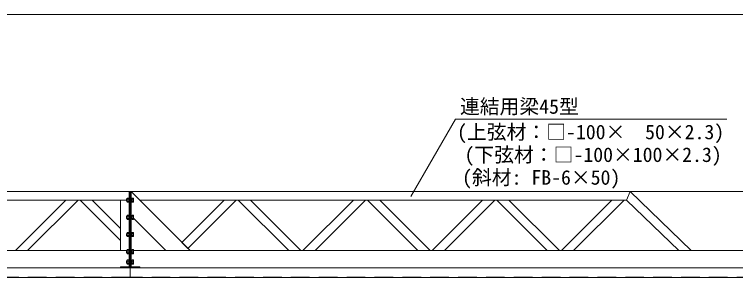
# Model space of a CAD drawing. Units: millimetres, scale not verified. Extents: x 2437 to 26587, y -17325 to 17325.
# Drawn here: x 12054 to 16246, y -8990 to -7461 of the extents above; entities that cross this region are included whole.
import ezdxf
from ezdxf.enums import TextEntityAlignment as Align

# ---------------------------------------------------------------- set-up
doc = ezdxf.new("R2010")
doc.units = ezdxf.units.MM
doc.header["$LTSCALE"] = 90
doc.linetypes.add('DASHED1', pattern=[1.8, 1.2, -0.6])
for name, color, linetype, lineweight in [('0-6_ﾎﾞﾙﾄ類', 2, 'Continuous', 18), ('0-B_寸法', 3, 'Continuous', 18), ('1-3_中間梁36', 7, 'Continuous', 18), ('1-9_文字', 7, 'Continuous', 18), ('1-B_連結用梁45', 7, 'Continuous', 18)]:
    doc.layers.add(name, color=color, linetype=linetype, lineweight=lineweight)
doc.styles.add('ＭＳ ゴシック', font='')
doc.styles.get('ＭＳ ゴシック').set_extended_font_data('MS Gothic')

msp = doc.modelspace()

# ---------------------------------------------------------------- linework, layer by layer
at = {"layer": '0-6_ﾎﾞﾙﾄ類'}
for p, q in [((12708.18, -8533), (12706.18, -8535)), ((12706.18, -8545), (12706.18, -8535)), ((12708.18, -8547), (12706.18, -8545)), ((12709.58, -8534.2), (12706.98, -8534.2)), ((12709.58, -8545.8), (12706.98, -8545.8)), ((12708.18, -8547), (12708.18, -8533)), ((12709.58, -8533), (12708.18, -8533)), ((12709.58, -8547), (12708.18, -8547)), ((12709.58, -8529.5), (12711.2, -8527.88)), ((12709.58, -8550.5), (12709.58, -8529.5)), ((12709.58, -8550.5), (12711.2, -8552.12)), ((12711.2, -8533.93), (12718.58, -8533.93)), ((12711.2, -8546.06), (12718.58, -8546.06)), ((12738.18, -8539.2), (12735.18, -8540)), ((12738.18, -8540), (12735.18, -8540.8)), ((12745.56, -8533.93), (12738.18, -8533.93)), ((12745.56, -8546.06), (12738.18, -8546.06)), ((12747.18, -8529.5), (12745.56, -8527.88)), ((12747.18, -8550.5), (12745.56, -8552.12)), ((12747.18, -8550.5), (12747.18, -8529.5)), ((12708.18, -8633), (12706.18, -8635)), ((12706.18, -8645), (12706.18, -8635)), ((12709.58, -8634.2), (12706.98, -8634.2)), ((12708.18, -8647), (12708.18, -8633)), ((12709.58, -8633), (12708.18, -8633)), ((12709.58, -8629.5), (12711.2, -8627.88)), ((12709.58, -8650.5), (12709.58, -8629.5)), ((12711.2, -8633.93), (12718.58, -8633.93)), ((12745.56, -8633.93), (12738.18, -8633.93)), ((12747.18, -8629.5), (12745.56, -8627.88)), ((12747.18, -8650.5), (12747.18, -8629.5)), ((12708.18, -8647), (12706.18, -8645)), ((12709.58, -8645.8), (12706.98, -8645.8)), ((12709.58, -8647), (12708.18, -8647)), ((12709.58, -8650.5), (12711.2, -8652.12)), ((12711.2, -8646.07), (12718.58, -8646.07)), ((12738.18, -8639.2), (12735.18, -8640)), ((12738.18, -8640), (12735.18, -8640.8)), ((12745.56, -8646.07), (12738.18, -8646.07)), ((12747.18, -8650.5), (12745.56, -8652.12)), ((12708.18, -8733), (12706.18, -8735)), ((12706.18, -8745), (12706.18, -8735)), ((12708.18, -8747), (12706.18, -8745)), ((12709.58, -8734.2), (12706.98, -8734.2)), ((12709.58, -8745.8), (12706.98, -8745.8)), ((12708.18, -8747), (12708.18, -8733)), ((12709.58, -8733), (12708.18, -8733)), ((12709.58, -8747), (12708.18, -8747)), ((12709.58, -8729.5), (12711.2, -8727.88)), ((12709.58, -8750.5), (12709.58, -8729.5)), ((12709.58, -8750.5), (12711.2, -8752.12)), ((12711.2, -8733.94), (12718.58, -8733.94)), ((12711.2, -8746.07), (12718.58, -8746.07)), ((12738.18, -8739.2), (12735.18, -8740)), ((12738.18, -8740), (12735.18, -8740.8)), ((12745.56, -8733.94), (12738.18, -8733.94)), ((12745.56, -8746.07), (12738.18, -8746.07)), ((12747.18, -8729.5), (12745.56, -8727.88)), ((12747.18, -8750.5), (12745.56, -8752.12)), ((12747.18, -8750.5), (12747.18, -8729.5)), ((12708.18, -8833), (12706.18, -8835)), ((12706.18, -8845), (12706.18, -8835)), ((12708.18, -8847), (12706.18, -8845)), ((12709.58, -8834.2), (12706.98, -8834.2)), ((12709.58, -8845.8), (12706.98, -8845.8)), ((12708.18, -8847), (12708.18, -8833)), ((12709.58, -8833), (12708.18, -8833)), ((12709.58, -8829.5), (12711.2, -8827.88)), ((12709.58, -8850.5), (12709.58, -8829.5)), ((12711.2, -8833.94), (12718.58, -8833.94)), ((12738.18, -8839.2), (12735.18, -8840)), ((12738.18, -8840), (12735.18, -8840.81)), ((12745.56, -8833.94), (12738.18, -8833.94)), ((12747.18, -8829.5), (12745.56, -8827.88)), ((12747.18, -8850.5), (12747.18, -8829.5)), ((12709.58, -8847), (12708.18, -8847)), ((12709.58, -8850.5), (12711.2, -8852.12)), ((12709.58, -8889.5), (12711.2, -8887.88)), ((12711.2, -8846.06), (12718.58, -8846.06)), ((12745.56, -8846.06), (12738.18, -8846.06)), ((12747.18, -8850.5), (12745.56, -8852.12)), ((12747.18, -8889.5), (12745.56, -8887.88)), ((12708.18, -8893), (12706.18, -8895)), ((12706.18, -8905), (12706.18, -8895)), ((12708.18, -8907), (12706.18, -8905)), ((12709.58, -8894.2), (12706.98, -8894.2)), ((12709.58, -8905.8), (12706.98, -8905.8)), ((12708.18, -8907), (12708.18, -8893)), ((12709.58, -8893), (12708.18, -8893)), ((12709.58, -8907), (12708.18, -8907)), ((12709.58, -8910.5), (12709.58, -8889.5)), ((12709.58, -8910.5), (12711.2, -8912.12)), ((12711.2, -8893.93), (12718.58, -8893.93)), ((12711.2, -8906.06), (12718.58, -8906.06)), ((12738.18, -8899.2), (12735.18, -8900)), ((12738.18, -8900), (12735.18, -8900.8)), ((12745.56, -8893.93), (12738.18, -8893.93)), ((12745.56, -8906.06), (12738.18, -8906.06)), ((12747.18, -8910.5), (12745.56, -8912.12)), ((12747.18, -8910.5), (12747.18, -8889.5))]:
    msp.add_line(p, q, dxfattribs=at)
for points in [[(12711.2, -8527.88), (12718.58, -8527.88), (12718.58, -8552.12), (12711.2, -8552.12)], [(12745.56, -8527.88), (12738.18, -8527.88), (12738.18, -8552.12), (12745.56, -8552.12)], [(12711.2, -8627.88), (12718.58, -8627.88), (12718.58, -8652.12), (12711.2, -8652.12)], [(12745.56, -8627.88), (12738.18, -8627.88), (12738.18, -8652.12), (12745.56, -8652.12)], [(12711.2, -8727.88), (12718.58, -8727.88), (12718.58, -8752.12), (12711.2, -8752.12)], [(12745.56, -8727.88), (12738.18, -8727.88), (12738.18, -8752.12), (12745.56, -8752.12)], [(12711.2, -8827.88), (12718.58, -8827.88), (12718.58, -8852.12), (12711.2, -8852.12)], [(12745.56, -8827.88), (12738.18, -8827.88), (12738.18, -8852.12), (12745.56, -8852.12)], [(12711.2, -8887.88), (12718.58, -8887.88), (12718.58, -8912.12), (12711.2, -8912.12)], [(12745.56, -8887.88), (12738.18, -8887.88), (12738.18, -8912.12), (12745.56, -8912.12)]]:
    msp.add_lwpolyline(points, dxfattribs=at)
for points in [[(12718.58, -8551), (12718.58, -8529), (12720.88, -8529), (12720.88, -8551)], [(12735.18, -8529), (12735.18, -8551), (12732.88, -8551), (12732.88, -8529)], [(12735.18, -8528.65), (12735.18, -8551.35), (12738.18, -8551.35), (12738.18, -8528.65)], [(12718.58, -8651), (12718.58, -8629), (12720.88, -8629), (12720.88, -8651)], [(12735.18, -8629), (12735.18, -8651), (12732.88, -8651), (12732.88, -8629)], [(12735.18, -8628.65), (12735.18, -8651.35), (12738.18, -8651.35), (12738.18, -8628.65)], [(12718.58, -8751), (12718.58, -8729), (12720.88, -8729), (12720.88, -8751)], [(12735.18, -8729), (12735.18, -8751), (12732.88, -8751), (12732.88, -8729)], [(12735.18, -8728.65), (12735.18, -8751.35), (12738.18, -8751.35), (12738.18, -8728.65)], [(12718.58, -8851), (12718.58, -8829), (12720.88, -8829), (12720.88, -8851)], [(12735.18, -8829), (12735.18, -8851), (12732.88, -8851), (12732.88, -8829)], [(12735.18, -8828.65), (12735.18, -8851.35), (12738.18, -8851.35), (12738.18, -8828.65)], [(12718.58, -8911), (12718.58, -8889), (12720.88, -8889), (12720.88, -8911)], [(12735.18, -8889), (12735.18, -8911), (12732.88, -8911), (12732.88, -8889)], [(12735.18, -8888.65), (12735.18, -8911.35), (12738.18, -8911.35), (12738.18, -8888.65)]]:
    msp.add_lwpolyline(points, close=True, dxfattribs=at)
for centre, radius, start, end in [((12721.71, -8540), 12.12, 150, 210), ((12714.24, -8530.91), 4.28, 135, 225), ((12714.24, -8549.09), 4.28, 135, 225), ((12742.52, -8530.91), 4.28, 315, 45), ((12735.05, -8540), 12.12, 330, 30), ((12742.52, -8549.09), 4.28, 315, 45), ((12721.71, -8640), 12.12, 150, 210), ((12714.24, -8630.91), 4.28, 135, 225), ((12742.52, -8630.91), 4.28, 315, 45), ((12735.05, -8640), 12.12, 330, 30), ((12714.24, -8649.09), 4.28, 135, 225), ((12742.52, -8649.09), 4.28, 315, 45), ((12721.71, -8740), 12.12, 150, 210), ((12714.24, -8730.91), 4.28, 135, 225), ((12714.24, -8749.09), 4.28, 135, 225), ((12742.52, -8730.91), 4.28, 315, 45), ((12735.05, -8740), 12.12, 330, 30), ((12742.52, -8749.09), 4.28, 315, 45), ((12721.71, -8840), 12.12, 150, 210), ((12714.24, -8830.91), 4.28, 135, 225), ((12742.52, -8830.91), 4.28, 315, 45), ((12735.05, -8840), 12.12, 330, 30), ((12714.24, -8849.1), 4.28, 135, 225), ((12714.24, -8890.91), 4.28, 135, 225), ((12742.52, -8849.1), 4.28, 315, 45), ((12742.52, -8890.91), 4.28, 315, 45), ((12721.71, -8900), 12.12, 150, 210), ((12714.24, -8909.09), 4.28, 135, 225), ((12735.05, -8900), 12.12, 330, 30), ((12742.52, -8909.09), 4.28, 315, 45)]:
    msp.add_arc(centre, radius, start, end, dxfattribs=at)
at = {"layer": '0-B_寸法'}
for p, q in [((4692.88, -7461.4), (17160.88, -7461.4)), ((15633.88, -8490), (18287.88, -8490))]:
    msp.add_line(p, q, dxfattribs=at)
at = {"layer": '1-3_中間梁36'}
for p, q in [((9147.18, -8540), (12706.18, -8540)), ((12720.88, -8833), (12720.88, -8540)), ((12709.58, -8833), (9147.18, -8833))]:
    msp.add_line(p, q, dxfattribs=at)
at = {"layer": '1-3_中間梁36', "color": 4, "linetype": 'DASHED1', "lineweight": 9}
msp.add_line((12726.88, -8988.4), (9126.88, -8988.4), dxfattribs=at)
at = {"layer": '1-3_中間梁36'}
for points in [[(12720.88, -8540), (12720.88, -8490), (9132.88, -8490), (9132.88, -8540)], [(12670.88, -8704.45), (12506.44, -8540), (12435.72, -8540), (12670.88, -8775.15)], [(12706.18, -8540), (12670.88, -8540), (12670.88, -8833), (12709.58, -8833)], [(9132.88, -8833), (9132.88, -8933), (12720.88, -8933), (12720.88, -8833)]]:
    msp.add_lwpolyline(points, dxfattribs=at)
for points in [[(12720.88, -8933), (12726.88, -8933), (12726.88, -8490), (12720.88, -8490)], [(12130.72, -8833), (12060.01, -8833), (12353.01, -8540), (12423.73, -8540)], [(12670.88, -8933), (12670.88, -8927), (12720.88, -8927), (12720.88, -8933)], [(9126.88, -8990), (12726.88, -8990), (12726.88, -8933), (9126.88, -8933)]]:
    msp.add_lwpolyline(points, close=True, dxfattribs=at)
at = {"layer": '1-9_文字'}
for p, q in [((14358.77, -8519.32), (14618.53, -8070.14)), ((14618.53, -8070.14), (14648.45, -8070.14)), ((14648.45, -8070.14), (16195, -8070.14))]:
    msp.add_line(p, q, dxfattribs=at)
at = {"layer": '1-B_連結用梁45'}
for p, q in [((15632.88, -8490), (12732.88, -8490)), ((15632.88, -8490), (15612.68, -8540)), ((15632.88, -8490), (15988.07, -8833)), ((12782.88, -8540), (15612.68, -8540)), ((13343.59, -8540), (13272.88, -8540)), ((13426.3, -8540), (13355.59, -8540)), ((13648.59, -8833), (13355.59, -8540)), ((13719.3, -8833), (13426.3, -8540)), ((13731.3, -8833), (14024.3, -8540)), ((13802.01, -8833), (14095.01, -8540)), ((14024.3, -8540), (14095.01, -8540)), ((14177.73, -8540), (14107.01, -8540)), ((14400.01, -8833), (14107.01, -8540)), ((14470.72, -8833), (14177.73, -8540)), ((14482.72, -8833), (14775.72, -8540)), ((14553.43, -8833), (14846.44, -8540)), ((14775.72, -8540), (14846.44, -8540)), ((14929.15, -8540), (14858.43, -8540)), ((15151.44, -8833), (14858.43, -8540)), ((15222.14, -8833), (14929.15, -8540)), ((15234.15, -8833), (15527.14, -8540)), ((15304.85, -8833), (15597.86, -8540)), ((15527.14, -8540), (15597.86, -8540)), ((15612.68, -8540), (15916.09, -8833)), ((17326.88, -8833), (12747.18, -8833)), ((13719.3, -8833), (13648.59, -8833)), ((13731.3, -8833), (13802.01, -8833)), ((14470.72, -8833), (14400.01, -8833)), ((14482.72, -8833), (14553.43, -8833)), ((15222.14, -8833), (15151.44, -8833)), ((15234.15, -8833), (15304.85, -8833))]:
    msp.add_line(p, q, dxfattribs=at)
at = {"layer": '1-B_連結用梁45', "color": 4, "linetype": 'DASHED1', "lineweight": 9}
msp.add_line((17171.88, -8988.4), (12726.88, -8988.4), dxfattribs=at)
at = {"layer": '1-B_連結用梁45'}
for points in [[(12726.88, -8933), (12732.88, -8933), (12732.88, -8490), (12726.88, -8490)], [(12782.88, -8933), (12782.88, -8927), (12732.88, -8927), (12732.88, -8933)]]:
    msp.add_lwpolyline(points, close=True, dxfattribs=at)
for points in [[(12732.88, -8631.42), (12732.88, -8490), (13075.83, -8832.95), (12934.4, -8832.95), (12747.18, -8645.72)], [(13272.88, -8540), (13027.52, -8785.37), (13062.87, -8820.72), (13343.59, -8540)], [(12732.88, -8833), (12732.88, -8933), (16926.88, -8933)], [(16326.88, -8933), (12726.88, -8933), (12726.88, -8990), (16326.88, -8990), (16326.88, -8987)]]:
    msp.add_lwpolyline(points, dxfattribs=at)

# ---------------------------------------------------------------- texts
at = {"layer": '1-9_文字', "style": 'ＭＳ ゴシック'}
for s, p in [('連結用梁45型                 \u3000\u3000', (14644.03, -8063.66)), ('(上弦材：□-100×  50×2.3)', (14627.34, -8211.83)), ('(下弦材：□-100×100×2.3)', (14670.62, -8343.83)), ('(斜材: FB-6×50)', (14656.51, -8475.83))]:
    msp.add_text(s, height=84.46, dxfattribs=at).set_placement(p, align=Align.BOTTOM_LEFT)

doc.saveas('drawing.dxf')
